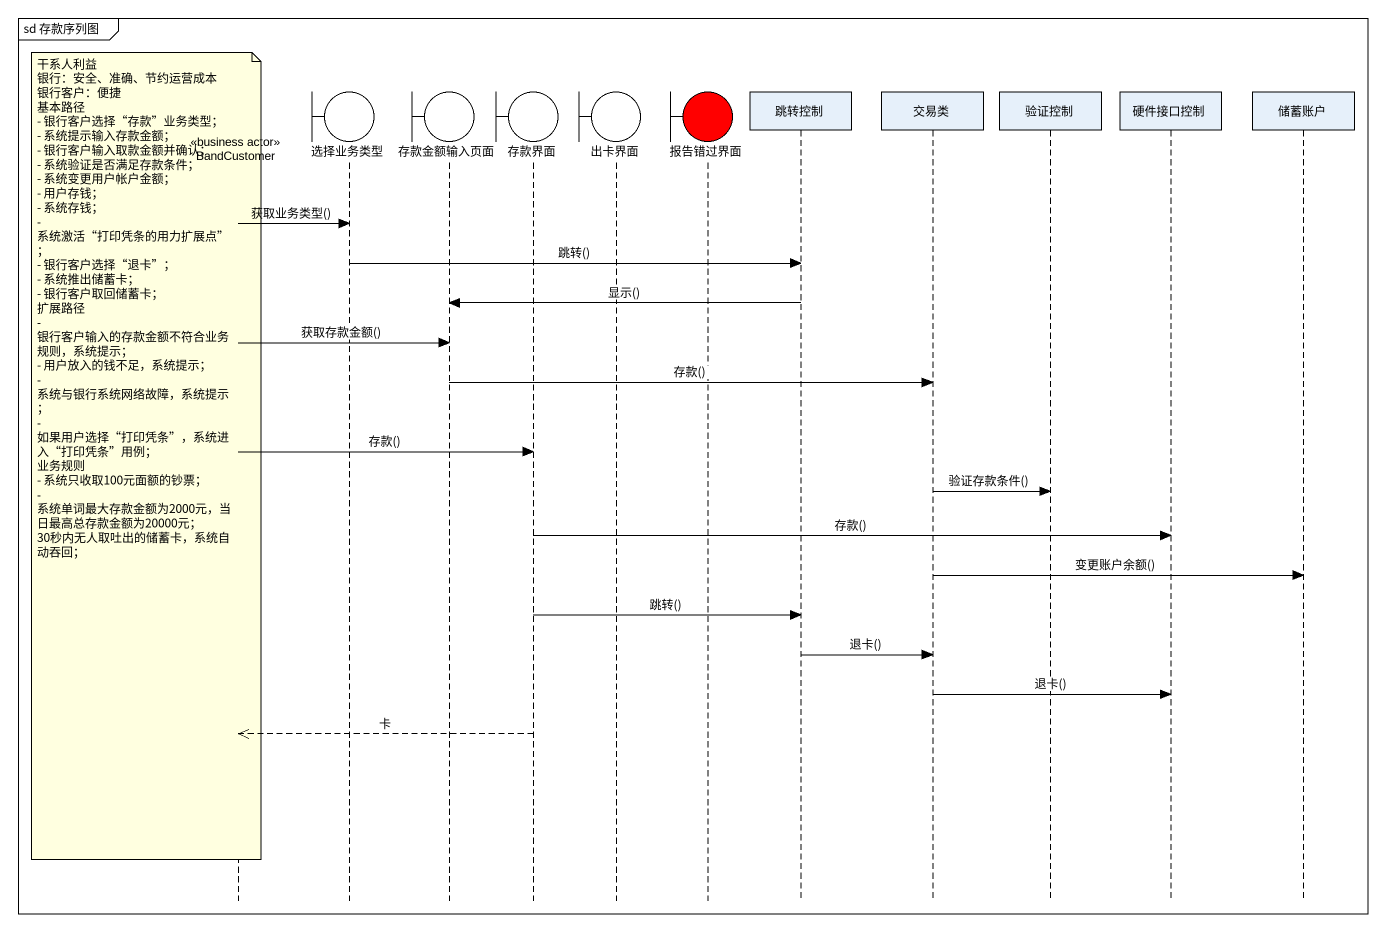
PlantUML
@startuml
mainframe sd 存款序列图
hide footbox
actor BandCustomer <<business actor>>
boundary 选择业务类型
boundary 存款金额输入页面
boundary 存款界面
boundary 出卡界面
boundary 报告错过界面 #FF0000
participant 跳转控制
participant 交易类
participant 验证控制
participant 硬件接口控制
participant 储蓄账户

BandCustomer -> 选择业务类型 : 获取业务类型()
选择业务类型 -> 跳转控制 : 跳转()
跳转控制 -> 存款金额输入页面 : 显示()
BandCustomer -> 存款金额输入页面 : 获取存款金额()
存款金额输入页面 -> 交易类 : 存款()
BandCustomer -> 存款界面 : 存款()
note over BandCustomer
  干系人利益
  银行：安全、准确、节约运营成本
  银行客户：便捷
  基本路径
  - 银行客户选择“存款”业务类型；
  - 系统提示输入存款金额；
  - 银行客户输入取款金额并确认；
  - 系统验证是否满足存款条件；
  - 系统变更用户帐户金额；
  - 用户存钱；
  - 系统存钱；
  - 系统激活“打印凭条的用力扩展点”；
  - 银行客户选择“退卡”；
  - 系统推出储蓄卡；
  - 银行客户取回储蓄卡；
  扩展路径
  - 银行客户输入的存款金额不符合业务规则，系统提示；
  - 用户放入的钱不足，系统提示；
  - 系统与银行系统网络故障，系统提示；
  - 如果用户选择“打印凭条”，系统进入“打印凭条”用例；
  业务规则
  - 系统只收取100元面额的钞票；
  - 系统单词最大存款金额为2000元，当日最高总存款金额为20000元；
  30秒内无人取吐出的储蓄卡，系统自动吞回；
end note
交易类 -> 验证控制 : 验证存款条件()
存款界面 -> 硬件接口控制 : 存款()
交易类 -> 储蓄账户 : 变更账户余额()
存款界面 -> 跳转控制 : 跳转()
跳转控制 -> 交易类 : 退卡()
交易类 -> 硬件接口控制 : 退卡()
存款界面 -->> BandCustomer : 卡
@enduml
